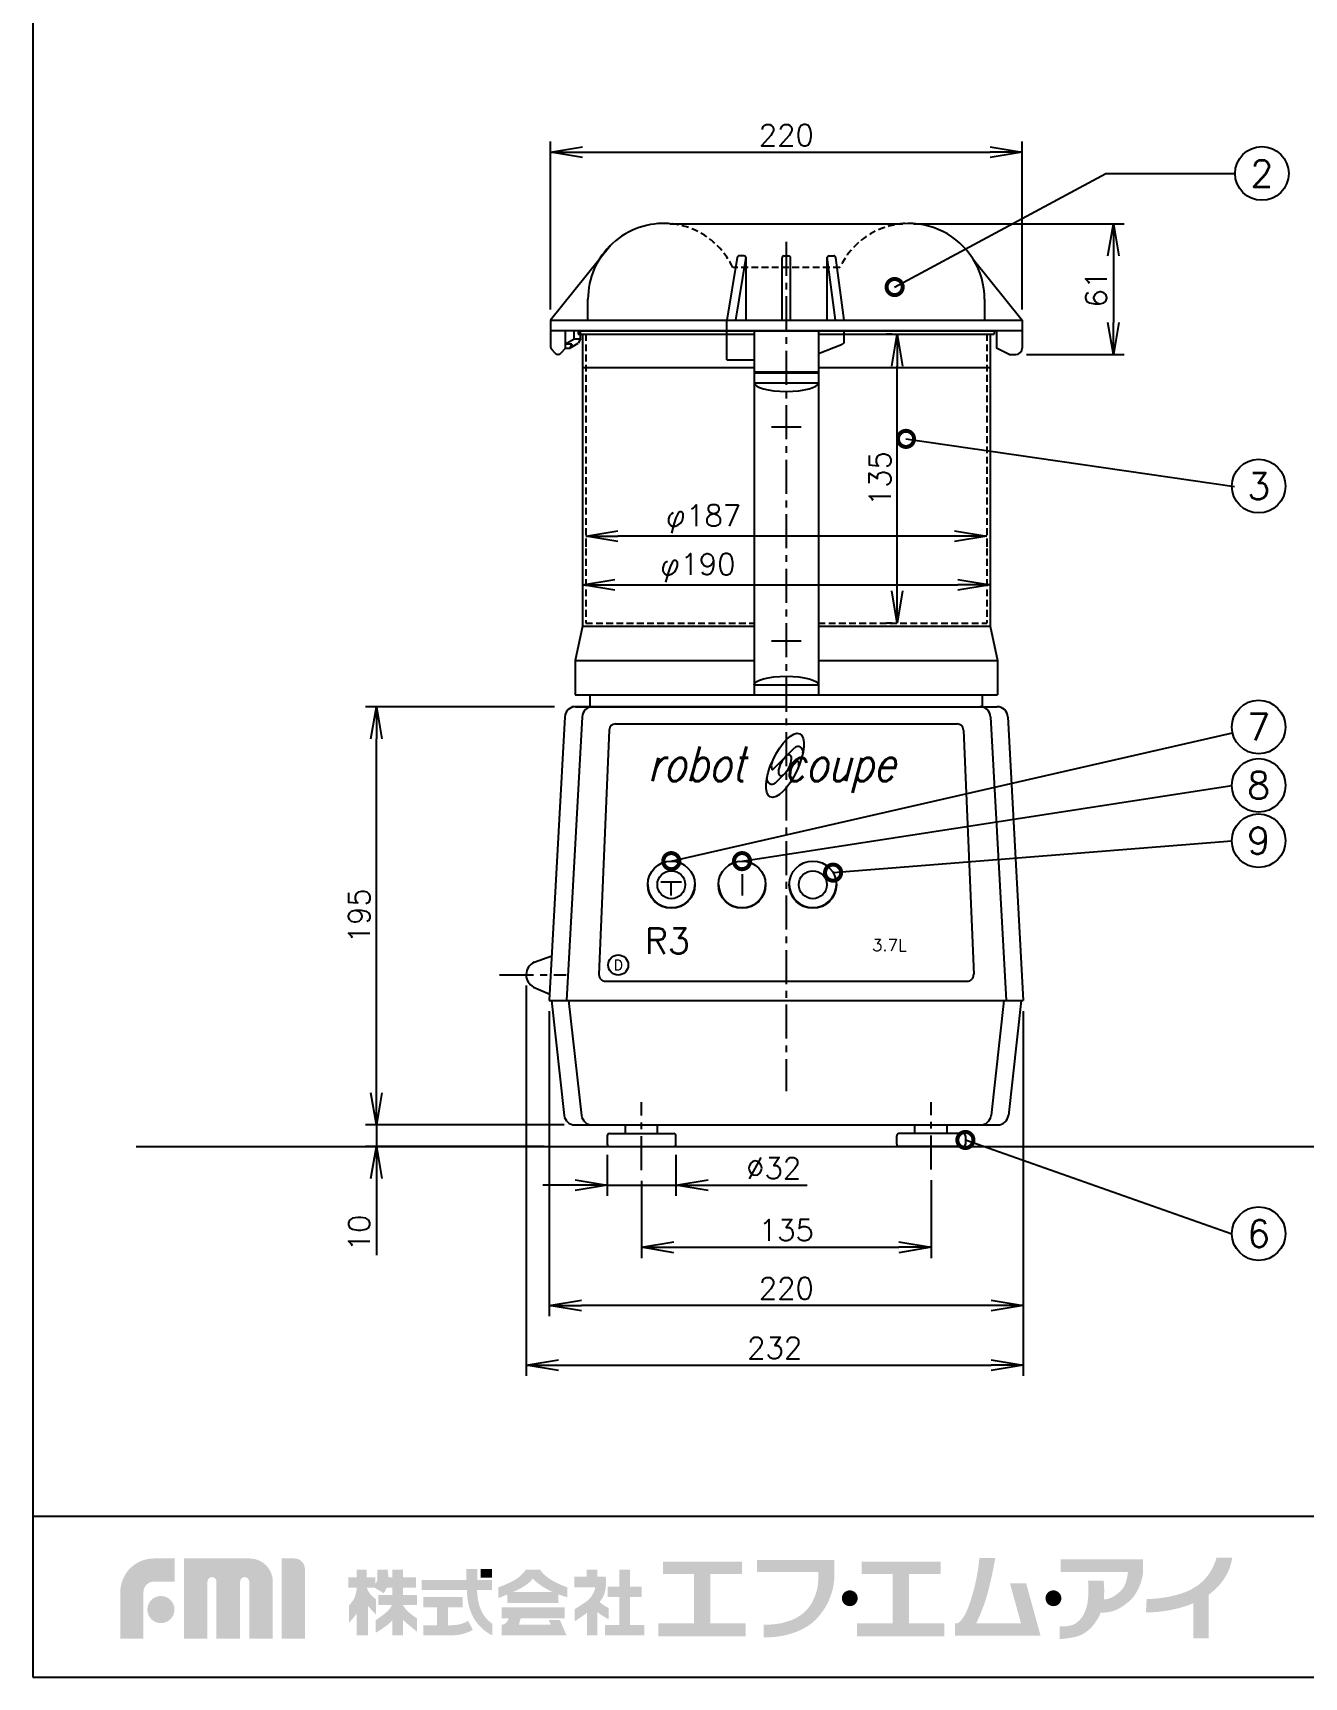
# Model space of a CAD drawing. Extents: x 115 to 2025, y 0 to 1377.
# Drawn here: x 115 to 708, y 0 to 767 of the extents above; entities that cross this region are included whole.
import ezdxf
from ezdxf.enums import TextEntityAlignment as Align

# ---------------------------------------------------------------- set-up
doc = ezdxf.new("R2010")
doc.units = 0
doc.header["$LTSCALE"] = 0.5
doc.header["$PDMODE"] = 3
doc.linetypes.add('CENTER', pattern=[50.8, 31.75, -6.35, 6.35, -6.35])
doc.linetypes.add('HIDDEN', pattern=[9.525, 6.35, -3.175])
doc.layers.get('0').update_dxf_attribs({"linetype": 'CONTINUOUS'})
doc.layers.get('DEFPOINTS').update_dxf_attribs({"linetype": 'CONTINUOUS'})
for name, color, linetype in [('DANMEN', 7, 'CONTINUOUS'), ('SUNPOU', 7, 'CONTINUOUS'), ('WAKU', 7, 'CONTINUOUS')]:
    doc.layers.add(name, color=color, linetype=linetype)
doc.styles.get("Standard").update_dxf_attribs({"font": 'ROMANS', "bigfont": 'EXTFONT.shx'})
doc.dimstyles.get("Standard").update_dxf_attribs({"dimscale": 5, "dimtxt": 2, "dimasz": 3, "dimexe": 1, "dimexo": 1, "dimgap": 0.6, "dimtad": 3, "dimdec": 0, "dimzin": 0, "dimdsep": 46, "dimtxsty": 'STANDARD', "dimblk1": 'OPEN', "dimblk2": 'OPEN', "dimsah": 1, "dimcen": 1.5, "dimclrd": 7, "dimclre": 7, "dimclrt": 7, "dimadec": 0, "dimazin": 0, "dimtfac": 1, "dimtdec": 0, "dimtmove": 0, "dimatfit": 0, "dimldrblk": 'DOTSMALL', "dimfxl": 1, "dimtvp": 1, "dimtolj": 1, "dimtzin": 0, "dimarcsym": 0})

# ---------------------------------------------------------------- blocks, each defined once
blk = doc.blocks.new('_OPEN')
at = {"color": 0, "linetype": 'ByBlock'}
for p, q in [((-1, 0.167), (0, 0)), ((0, 0), (-1, -0.167)), ((0, 0), (-1, 0))]:
    blk.add_line(p, q, dxfattribs=at)
blk = doc.blocks.new('*D2')
at = {"layer": 'DEFPOINTS', "color": 0}
for p in [(398.84, 236.41), (533.84, 236.66), (533.84, 200.4)]:
    blk.add_point(p, dxfattribs=at)
at = {"layer": 'SUNPOU', "color": 7, "lineweight": -2}
for p, q in [((398.84, 231.41), (398.84, 195.4)), ((533.84, 231.66), (533.84, 195.4)), ((413.84, 200.4), (518.84, 200.4))]:
    blk.add_line(p, q, dxfattribs=at)
at = {"layer": 'SUNPOU', "color": 7, "lineweight": -2, "xscale": 15, "yscale": 15, "zscale": 15, "rotation": 180}
blk.add_blockref('_OPEN', (398.84, 200.4), dxfattribs=at)
at = {"layer": 'SUNPOU', "color": 7, "lineweight": -2, "xscale": 15, "yscale": 15, "zscale": 15}
blk.add_blockref('_OPEN', (533.84, 200.4), dxfattribs=at)
at = {"layer": 'SUNPOU', "color": 7, "insert": (466.34, 208.4), "char_height": 10, "attachment_point": 5}
blk.add_mtext('\\A1;135', dxfattribs=at)
blk = doc.blocks.new('_DotSmall')
at = {"color": 0, "linetype": 'ByBlock', "const_width": 0.5}
blk.add_lwpolyline([(-0.0625, 0, 1), (0.0625, 0, 1)], format="xyb", close=True, dxfattribs=at)
blk = doc.blocks.new('*D3')
at = {"layer": 'DEFPOINTS', "color": 0}
for p in [(382.84, 248.44), (414.84, 248.44), (414.84, 229.32)]:
    blk.add_point(p, dxfattribs=at)
at = {"layer": 'SUNPOU', "color": 7, "lineweight": -2}
for p, q in [((382.84, 243.44), (382.84, 224.32)), ((414.84, 243.44), (414.84, 224.32)), ((367.84, 229.32), (352.84, 229.32)), ((382.84, 229.32), (414.84, 229.32)), ((429.84, 229.32), (476.07, 229.32))]:
    blk.add_line(p, q, dxfattribs=at)
at = {"layer": 'SUNPOU', "color": 7, "lineweight": -2, "xscale": 15, "yscale": 15, "zscale": 15}
blk.add_blockref('_OPEN', (382.84, 229.32), dxfattribs=at)
at = {"layer": 'SUNPOU', "color": 7, "lineweight": -2, "xscale": 15, "yscale": 15, "zscale": 15, "rotation": 180}
blk.add_blockref('_OPEN', (414.84, 229.32), dxfattribs=at)
at = {"layer": 'SUNPOU', "color": 7, "insert": (460.46, 237.32), "char_height": 10, "attachment_point": 5}
blk.add_mtext('\\A1;%%C32', dxfattribs=at)
blk = doc.blocks.new('*D4')
at = {"layer": 'DEFPOINTS', "color": 0}
for p in [(367.76, 257.44), (275.17, 247.44), (358.42, 247.44)]:
    blk.add_point(p, dxfattribs=at)
at = {"layer": 'SUNPOU', "color": 7, "lineweight": -2}
for p, q in [((275.17, 272.44), (275.17, 287.44)), ((362.76, 257.44), (270.17, 257.44)), ((275.17, 257.44), (275.17, 247.44)), ((353.42, 247.44), (270.17, 247.44)), ((275.17, 232.44), (275.17, 196.68))]:
    blk.add_line(p, q, dxfattribs=at)
at = {"layer": 'SUNPOU', "color": 7, "lineweight": -2, "xscale": 15, "yscale": 15, "zscale": 15}
for p, rotation in [((275.17, 257.44), 270), ((275.17, 247.44), 90)]:
    blk.add_blockref('_OPEN', p, dxfattribs=dict(at, rotation=rotation))
at = {"layer": 'SUNPOU', "color": 7, "insert": (267.17, 207.06), "char_height": 10, "attachment_point": 5, "rotation": 90}
blk.add_mtext('\\A1;10', dxfattribs=at)
blk = doc.blocks.new('*D5')
at = {"layer": 'DEFPOINTS', "color": 0}
for p in [(275.17, 452.44), (363.32, 452.44), (367.76, 257.44)]:
    blk.add_point(p, dxfattribs=at)
at = {"layer": 'SUNPOU', "color": 7, "lineweight": -2}
for p, q in [((358.32, 452.44), (270.17, 452.44)), ((275.17, 272.44), (275.17, 437.44)), ((362.76, 257.44), (270.17, 257.44))]:
    blk.add_line(p, q, dxfattribs=at)
at = {"layer": 'SUNPOU', "color": 7, "lineweight": -2, "xscale": 15, "yscale": 15, "zscale": 15}
for p, rotation in [((275.17, 452.44), 90), ((275.17, 257.44), 270)]:
    blk.add_blockref('_OPEN', p, dxfattribs=dict(at, rotation=rotation))
at = {"layer": 'SUNPOU', "color": 7, "insert": (267.17, 354.94), "char_height": 10, "attachment_point": 5, "rotation": 90}
blk.add_mtext('\\A1;195', dxfattribs=at)
blk = doc.blocks.new('*D6')
at = {"layer": 'DEFPOINTS', "color": 0}
for p in [(355.82, 315.44), (576.85, 315.44), (355.82, 173.27)]:
    blk.add_point(p, dxfattribs=at)
at = {"layer": 'SUNPOU', "color": 7, "lineweight": -2}
for p, q in [((355.82, 310.44), (355.82, 168.27)), ((576.85, 310.44), (576.85, 168.27)), ((561.85, 173.27), (370.82, 173.27))]:
    blk.add_line(p, q, dxfattribs=at)
at = {"layer": 'SUNPOU', "color": 7, "lineweight": -2, "xscale": 15, "yscale": 15, "zscale": 15, "rotation": 180}
blk.add_blockref('_OPEN', (355.82, 173.27), dxfattribs=at)
at = {"layer": 'SUNPOU', "color": 7, "lineweight": -2, "xscale": 15, "yscale": 15, "zscale": 15}
blk.add_blockref('_OPEN', (576.85, 173.27), dxfattribs=at)
at = {"layer": 'SUNPOU', "color": 7, "insert": (466.34, 181.27), "char_height": 10, "attachment_point": 5}
blk.add_mtext('\\A1;220', dxfattribs=at)
blk = doc.blocks.new('*D13')
at = {"color": 7, "lineweight": -2}
for p, q in [((525.61, 677.65), (623.85, 677.65)), ((618.85, 662.65), (618.85, 631.65)), ((578.34, 616.65), (623.85, 616.65))]:
    blk.add_line(p, q, dxfattribs=at)
at = {"layer": 'DEFPOINTS', "color": 0}
for p in [(520.61, 677.65), (573.34, 616.65), (618.85, 616.65)]:
    blk.add_point(p, dxfattribs=at)
at = {"color": 7, "lineweight": -2, "xscale": 15, "yscale": 15, "zscale": 15}
for p, rotation in [((618.85, 677.65), 90), ((618.85, 616.65), 270)]:
    blk.add_blockref('_OPEN', p, dxfattribs=dict(at, rotation=rotation))
at = {"color": 7, "insert": (610.85, 647.15), "char_height": 10, "attachment_point": 5, "rotation": 90}
blk.add_mtext('\\A1;61', dxfattribs=at)
blk = doc.blocks.new('*D14')
at = {"color": 7, "lineweight": -2}
for p, q in [((561.34, 567.83), (561.34, 504.25)), ((371.34, 529.82), (371.34, 504.25)), ((386.34, 509.25), (546.34, 509.25))]:
    blk.add_line(p, q, dxfattribs=at)
at = {"layer": 'DEFPOINTS', "color": 0}
for p in [(561.34, 572.83), (371.34, 534.82), (561.34, 509.25)]:
    blk.add_point(p, dxfattribs=at)
at = {"color": 7, "lineweight": -2, "xscale": 15, "yscale": 15, "zscale": 15, "rotation": 180}
blk.add_blockref('_OPEN', (371.34, 509.25), dxfattribs=at)
at = {"color": 7, "lineweight": -2, "xscale": 15, "yscale": 15, "zscale": 15}
blk.add_blockref('_OPEN', (561.34, 509.25), dxfattribs=at)
at = {"color": 7, "insert": (425.06, 517.25), "char_height": 10, "attachment_point": 5}
blk.add_mtext('\\A1;φ190', dxfattribs=at)
blk = doc.blocks.new('*D15')
at = {"color": 7, "lineweight": -2}
for p, q in [((372.84, 529.31), (372.84, 526.97)), ((544.84, 531.97), (387.84, 531.97)), ((559.84, 529.31), (559.84, 526.97))]:
    blk.add_line(p, q, dxfattribs=at)
at = {"layer": 'DEFPOINTS', "color": 0}
for p in [(372.84, 534.31), (372.84, 531.97), (559.84, 534.31)]:
    blk.add_point(p, dxfattribs=at)
at = {"color": 7, "lineweight": -2, "xscale": 15, "yscale": 15, "zscale": 15, "rotation": 180}
blk.add_blockref('_OPEN', (372.84, 531.97), dxfattribs=at)
at = {"color": 7, "lineweight": -2, "xscale": 15, "yscale": 15, "zscale": 15}
blk.add_blockref('_OPEN', (559.84, 531.97), dxfattribs=at)
at = {"color": 7, "insert": (427.74, 539.97), "char_height": 10, "attachment_point": 5}
blk.add_mtext('\\A1;φ187', dxfattribs=at)
blk = doc.blocks.new('*D19')
at = {"color": 7, "lineweight": -2}
for p, q in [((356.34, 637.65), (356.34, 715.96)), ((576.34, 637.65), (576.34, 715.96)), ((371.34, 710.96), (561.34, 710.96))]:
    blk.add_line(p, q, dxfattribs=at)
at = {"layer": 'DEFPOINTS', "color": 0}
for p in [(576.34, 710.96), (356.34, 632.65), (576.34, 632.65)]:
    blk.add_point(p, dxfattribs=at)
at = {"color": 7, "lineweight": -2, "xscale": 15, "yscale": 15, "zscale": 15, "rotation": 180}
blk.add_blockref('_OPEN', (356.34, 710.96), dxfattribs=at)
at = {"color": 7, "lineweight": -2, "xscale": 15, "yscale": 15, "zscale": 15}
blk.add_blockref('_OPEN', (576.34, 710.96), dxfattribs=at)
at = {"color": 7, "insert": (466.34, 718.96), "char_height": 10, "attachment_point": 5}
blk.add_mtext('\\A1;220', dxfattribs=at)
blk = doc.blocks.new('*D20')
at = {"color": 7, "lineweight": -2}
for p, q in [((515.59, 626.15), (513.01, 626.15)), ((518.01, 506.44), (518.01, 611.15)), ((515.59, 491.44), (513.01, 491.44))]:
    blk.add_line(p, q, dxfattribs=at)
at = {"layer": 'DEFPOINTS', "color": 0}
for p in [(518.01, 626.15), (520.59, 626.15), (520.59, 491.44)]:
    blk.add_point(p, dxfattribs=at)
at = {"color": 7, "lineweight": -2, "xscale": 15, "yscale": 15, "zscale": 15}
for p, rotation in [((518.01, 626.15), 90), ((518.01, 491.44), 270)]:
    blk.add_blockref('_OPEN', p, dxfattribs=dict(at, rotation=rotation))
at = {"color": 7, "insert": (510.01, 558.8), "char_height": 10, "attachment_point": 5, "rotation": 90}
blk.add_mtext('\\A1;135', dxfattribs=at)
blk = doc.blocks.new('*D21')
at = {"color": 7, "lineweight": -2}
for p, q in [((345.04, 322.44), (345.04, 140.46)), ((576.85, 310.44), (576.85, 140.46)), ((360.04, 145.46), (561.85, 145.46))]:
    blk.add_line(p, q, dxfattribs=at)
at = {"layer": 'DEFPOINTS', "color": 0}
for p in [(345.04, 327.44), (576.85, 315.44), (576.85, 145.46)]:
    blk.add_point(p, dxfattribs=at)
at = {"color": 7, "lineweight": -2, "xscale": 15, "yscale": 15, "zscale": 15, "rotation": 180}
blk.add_blockref('_OPEN', (345.04, 145.46), dxfattribs=at)
at = {"color": 7, "lineweight": -2, "xscale": 15, "yscale": 15, "zscale": 15}
blk.add_blockref('_OPEN', (576.85, 145.46), dxfattribs=at)
at = {"color": 7, "insert": (460.94, 153.46), "char_height": 10, "attachment_point": 5}
blk.add_mtext('\\A1;232', dxfattribs=at)

msp = doc.modelspace()

# ---------------------------------------------------------------- hatches: boundary and pattern name
at = {"layer": 'WAKU'}
h = msp.add_hatch(color=1, dxfattribs=at)
edge = h.paths.add_edge_path()
edge.add_spline(control_points=[(155.78, 17.85), (155.78, 17.85), (155.78, 39.66), (155.78, 39.66), (155.78, 48.29), (162.8, 55.31), (171.43, 55.31), (171.43, 55.31), (181.16, 55.31), (181.16, 55.31), (181.16, 55.31), (181.16, 44.53), (181.16, 44.53), (181.16, 44.53), (171.43, 44.53), (171.43, 44.53), (168.75, 44.53), (166.56, 42.34), (166.56, 39.66), (166.56, 39.66), (166.56, 17.85), (166.56, 17.85), (166.56, 17.85), (155.78, 17.85), (155.78, 17.85)], knot_values=[0, 0, 0, 0, 1, 1, 1, 2, 2, 2, 3, 3, 3, 4, 4, 4, 5, 5, 5, 6, 6, 6, 7, 7, 7, 8, 8, 8, 8], degree=3, periodic=0)
h = msp.add_hatch(color=1, dxfattribs=at)
edge = h.paths.add_edge_path()
edge.add_spline(control_points=[(226.74, 17.85), (226.74, 17.85), (215.86, 17.85), (215.86, 17.85), (215.86, 17.85), (215.86, 44.54), (215.86, 44.54), (215.86, 45.7), (214.92, 46.64), (213.76, 46.64), (212.6, 46.64), (211.66, 45.7), (211.66, 44.54), (211.66, 44.54), (211.66, 17.85), (211.66, 17.85), (211.66, 17.85), (200.62, 17.85), (200.62, 17.85), (200.62, 17.85), (200.62, 44.54), (200.62, 44.54), (200.62, 45.7), (199.69, 46.64), (198.53, 46.64), (197.36, 46.64), (196.42, 45.7), (196.42, 44.54), (196.42, 44.54), (196.42, 17.85), (196.42, 17.85), (196.42, 17.85), (185.4, 17.85), (185.4, 17.85), (185.4, 17.85), (185.4, 55.31), (185.4, 55.31), (185.4, 55.31), (201.24, 55.31), (201.24, 55.31), (201.24, 55.31), (216.11, 55.31), (216.11, 55.31), (222.05, 55.31), (226.89, 50.48), (226.89, 44.54), (226.89, 44.54), (226.89, 43.54), (226.89, 43.54), (226.89, 41.88), (226.89, 17.85), (226.89, 17.85), (226.89, 17.85), (226.74, 17.85), (226.74, 17.85)], knot_values=[0, 0, 0, 0, 1, 1, 1, 2, 2, 2, 3, 3, 3, 4, 4, 4, 5, 5, 5, 6, 6, 6, 7, 7, 7, 8, 8, 8, 9, 9, 9, 10, 10, 10, 11, 11, 11, 12, 12, 12, 13, 13, 13, 14, 14, 14, 15, 15, 15, 16, 16, 16, 17, 17, 17, 18, 18, 18, 18], degree=3, periodic=0)
h = msp.add_hatch(color=1, dxfattribs=at)
edge = h.paths.add_edge_path()
edge.add_spline(control_points=[(231.05, 17.85), (231.05, 17.85), (231.05, 55.33), (231.05, 55.33), (231.05, 55.33), (236.97, 55.33), (236.97, 55.33), (239.66, 55.33), (241.84, 53.15), (241.84, 50.46), (241.84, 50.46), (241.84, 17.85), (241.84, 17.85), (241.84, 17.85), (231.05, 17.85), (231.05, 17.85)], knot_values=[0, 0, 0, 0, 1, 1, 1, 2, 2, 2, 3, 3, 3, 4, 4, 4, 5, 5, 5, 5], degree=3, periodic=0)
for points in [[(430.86, 25), (430.86, 48.15), (445.65, 48.15), (445.65, 53.89), (408.87, 53.89), (408.87, 48.15), (423.27, 48.15), (423.27, 25), (406.73, 25), (406.73, 19.06), (447.4, 19.06), (447.4, 25)], [(523.48, 25), (523.48, 48.15), (538.26, 48.15), (538.26, 53.89), (501.49, 53.89), (501.49, 48.15), (515.89, 48.15), (515.89, 25), (499.35, 25), (499.35, 19.06), (540.02, 19.06), (540.02, 25)], [(329.04, 46.37), (323.83, 46.37), (323.83, 50.44), (329.04, 50.44)], [(393.46, 24.35), (393.46, 37.32), (398.91, 37.32), (398.91, 42.19), (393.46, 42.19), (393.46, 50.16), (388.54, 50.16), (388.54, 42.19), (383.02, 42.19), (383.02, 37.32), (388.54, 37.32), (388.54, 24.35), (381.85, 24.35), (381.85, 19.42), (400.08, 19.42), (400.08, 24.35)]]:
    msp.add_hatch(color=1, dxfattribs=at).paths.add_polyline_path(points)
h = msp.add_hatch(color=1, dxfattribs=at)
edge = h.paths.add_edge_path()
edge.add_spline(control_points=[(488.75, 49.02), (488.75, 49.02), (488.75, 50.06), (488.75, 50.06), (488.76, 50.73), (488.77, 51.12), (488.75, 51.17), (488.75, 51.17), (488.75, 54.67), (488.75, 54.67), (488.75, 54.67), (452.69, 54.67), (452.69, 54.67), (452.69, 54.67), (452.69, 49.02), (452.69, 49.02), (452.69, 49.02), (481.18, 49.02), (481.18, 49.02), (481.32, 47.05), (481.43, 42.9), (480.27, 39.37), (479.06, 35.68), (477.51, 33.01), (475.36, 30.8), (471.02, 26.3), (462.93, 24.17), (455.8, 24.48), (455.8, 24.48), (455.8, 24.47), (455.8, 24.47), (455.8, 24.47), (455.8, 18.59), (455.8, 18.59), (455.8, 18.59), (455.8, 18.58), (455.8, 18.58), (464.54, 18.2), (474.66, 21.22), (480.13, 26.87), (482.74, 29.58), (485.09, 32.85), (486.75, 37.09), (488.34, 41.12), (488.74, 44.79), (488.74, 47.37), (488.73, 47.99), (488.73, 48.54), (488.74, 49.02), (488.74, 49.02), (488.75, 49.02), (488.75, 49.02)], knot_values=[0, 0, 0, 0, 1, 1, 1, 2, 2, 2, 3, 3, 3, 4, 4, 4, 5, 5, 5, 6, 6, 6, 7, 7, 7, 8, 8, 8, 9, 9, 9, 10, 10, 10, 11, 11, 11, 12, 12, 12, 13, 13, 13, 14, 14, 14, 15, 15, 15, 16, 16, 16, 17, 17, 17, 17], degree=3, periodic=0)
h = msp.add_hatch(color=1, dxfattribs=at)
edge = h.paths.add_edge_path()
edge.add_spline(control_points=[(578.2, 43.65), (578.2, 43.65), (570.65, 43.65), (570.65, 43.65), (570.65, 43.65), (575.77, 25.11), (575.77, 25.11), (575.77, 25.11), (554.88, 25.11), (554.88, 25.11), (555.48, 26.27), (556.81, 29.05), (558.58, 33.87), (561.44, 41.68), (563.8, 55.58), (563.8, 55.58), (563.8, 55.58), (556.35, 55.58), (556.35, 55.58), (556.35, 55.58), (555.84, 46.26), (552.11, 35.08), (549.57, 27.44), (547.28, 25.54), (546.09, 25.11), (546.09, 25.11), (544.97, 25.11), (544.97, 25.11), (544.97, 25.11), (544.97, 19.33), (544.97, 19.33), (544.97, 19.33), (577.36, 19.33), (577.36, 19.33), (577.36, 19.33), (582.3, 19.33), (582.3, 19.33), (582.3, 19.33), (584.91, 19.33), (584.91, 19.33), (584.91, 19.33), (578.2, 43.65), (578.2, 43.65)], knot_values=[0, 0, 0, 0, 1, 1, 1, 2, 2, 2, 3, 3, 3, 4, 4, 4, 5, 5, 5, 6, 6, 6, 7, 7, 7, 8, 8, 8, 9, 9, 9, 10, 10, 10, 11, 11, 11, 12, 12, 12, 13, 13, 13, 14, 14, 14, 14], degree=3, periodic=0)
h = msp.add_hatch(color=1, dxfattribs=at)
edge = h.paths.add_edge_path()
edge.add_spline(control_points=[(632.75, 50.8), (632.75, 50.8), (632.75, 54.88), (632.75, 54.88), (632.75, 54.88), (594.26, 54.88), (594.26, 54.88), (594.26, 54.88), (594.26, 49.08), (594.26, 49.08), (594.26, 49.08), (625.63, 49.08), (625.63, 49.08), (625.52, 47.53), (624.97, 42.7), (622.25, 40.16), (618.98, 37.12), (616.6, 36.25), (614.42, 36.25), (614.41, 36.25), (614.4, 36.25), (614.38, 36.25), (614.84, 40.73), (614.34, 44.95), (614.34, 44.95), (614.34, 44.95), (606.95, 44.95), (606.95, 44.95), (606.95, 44.95), (607.43, 43.71), (607.1, 37.26), (606.73, 30.3), (603.69, 26.46), (601.01, 24.87), (598.32, 23.27), (593.82, 23.7), (593.82, 23.7), (593.82, 23.7), (593.82, 17.83), (593.82, 17.83), (593.82, 17.83), (596.14, 17.62), (601.22, 18.78), (605.72, 19.79), (609.6, 23.21), (612.46, 28.85), (612.53, 28.99), (612.81, 29.87), (612.87, 30.02), (616.36, 30.06), (620.34, 30.32), (626.02, 35.16), (630.44, 38.93), (632.17, 44.84), (632.62, 48.07), (632.62, 48.07), (632.75, 50.8), (632.75, 50.8)], knot_values=[0, 0, 0, 0, 1, 1, 1, 2, 2, 2, 3, 3, 3, 4, 4, 4, 5, 5, 5, 6, 6, 6, 7, 7, 7, 8, 8, 8, 9, 9, 9, 10, 10, 10, 11, 11, 11, 12, 12, 12, 13, 13, 13, 14, 14, 14, 15, 15, 15, 16, 16, 16, 17, 17, 17, 18, 18, 18, 19, 19, 19, 19], degree=3, periodic=0)
h = msp.add_hatch(color=1, dxfattribs=at)
edge = h.paths.add_edge_path()
edge.add_spline(control_points=[(674.23, 55.69), (674.23, 55.69), (666.91, 55.69), (666.91, 55.69), (666.89, 55.57), (664.79, 45.48), (654.9, 40.72), (651.18, 38.93), (647.89, 38.14), (645.1, 37.55), (638.95, 36.25), (634.42, 36.46), (634.37, 36.46), (634.37, 36.46), (634.05, 30.24), (634.05, 30.24), (634.26, 30.23), (639.39, 29.98), (646.39, 31.46), (649.17, 32.05), (652.38, 32.86), (656.11, 34.45), (656.11, 34.45), (656.11, 18.05), (656.11, 18.05), (656.11, 18.05), (663.36, 18.05), (663.36, 18.05), (663.36, 18.05), (663.36, 38.48), (663.36, 38.48), (673.54, 45.8), (674.12, 55.2), (674.23, 55.69)], knot_values=[0, 0, 0, 0, 1, 1, 1, 2, 2, 2, 3, 3, 3, 4, 4, 4, 5, 5, 5, 6, 6, 6, 7, 7, 7, 8, 8, 8, 9, 9, 9, 10, 10, 10, 11, 11, 11, 11], degree=3, periodic=0)
h = msp.add_hatch(color=1, dxfattribs=at)
edge = h.paths.add_edge_path(flags=16)
edge.add_spline(control_points=[(294.19, 27.33), (294.19, 27.33), (292.22, 28.6), (290.19, 30.35), (288.97, 31.4), (288.13, 32.65), (287.66, 33.48), (287.66, 33.48), (287.66, 33.58), (287.66, 33.58), (287.66, 33.58), (294.1, 33.58), (294.1, 33.58), (294.1, 33.58), (294.1, 38.36), (294.1, 38.36), (294.1, 38.36), (287.66, 38.36), (287.66, 38.36), (287.66, 38.36), (287.66, 41.73), (287.66, 41.73), (287.66, 41.73), (293.7, 41.73), (293.7, 41.73), (293.7, 41.73), (293.7, 46.51), (293.7, 46.51), (293.7, 46.51), (287.66, 46.51), (287.66, 46.51), (287.66, 46.51), (287.66, 50.09), (287.66, 50.09), (287.66, 50.09), (282.6, 50.09), (282.6, 50.09), (282.6, 50.09), (282.6, 46.51), (282.6, 46.51), (282.6, 46.51), (280.76, 46.51), (280.76, 46.51), (280.68, 48.6), (280.35, 50.17), (280.35, 50.17), (280.35, 50.17), (275.64, 50.17), (275.64, 50.17), (275.64, 50.17), (275.71, 46.23), (275.64, 45.38), (275.6, 44.9), (275.13, 44.13), (274.73, 43.56), (274.73, 43.56), (274.73, 46.51), (274.73, 46.51), (274.73, 46.51), (270.6, 46.51), (270.6, 46.51), (270.6, 46.51), (270.6, 50.17), (270.6, 50.17), (270.6, 50.17), (266.06, 50.17), (266.06, 50.17), (266.06, 50.17), (266.06, 46.51), (266.06, 46.51), (266.06, 46.51), (262.08, 46.51), (262.08, 46.51), (262.08, 46.51), (262.08, 41.66), (262.08, 41.66), (262.08, 41.66), (266.06, 41.66), (266.06, 41.66), (266.06, 41.66), (266.06, 41.59), (266.06, 41.59), (265.95, 40.74), (265.46, 37.51), (264.55, 36.11), (263.49, 34.5), (262.44, 33.65), (262.44, 33.65), (262.44, 33.65), (262.44, 25.37), (262.44, 25.37), (262.44, 25.37), (264.98, 28), (266.06, 29.81), (266.06, 29.81), (266.06, 19.43), (266.06, 19.43), (266.06, 19.43), (270.6, 19.43), (270.6, 19.43), (270.6, 19.43), (270.6, 19.46), (270.6, 19.46), (270.6, 19.46), (271.22, 19.46), (271.22, 19.46), (271.22, 19.46), (271.22, 33.35), (271.22, 33.35), (272.38, 31.65), (275.01, 29.23), (275.01, 29.23), (275.01, 29.23), (275.01, 36.25), (275.01, 36.25), (275.01, 36.25), (273.05, 37.8), (272.13, 38.93), (271.4, 39.83), (270.9, 41.16), (270.73, 41.66), (270.73, 41.66), (274.38, 41.66), (274.38, 41.66), (274.38, 41.66), (278.59, 39.14), (278.59, 39.14), (278.59, 39.14), (279.46, 40.25), (280.09, 41.73), (280.09, 41.73), (282.6, 41.73), (282.6, 41.73), (282.6, 41.73), (282.6, 38.36), (282.6, 38.36), (282.6, 38.36), (276.04, 38.36), (276.04, 38.36), (276.04, 38.36), (276.04, 33.58), (276.04, 33.58), (276.04, 33.58), (282.44, 33.58), (282.44, 33.58), (282.03, 32.71), (281.09, 31.16), (279.15, 29.65), (276.28, 27.4), (274.87, 26.63), (274.87, 26.63), (274.87, 26.63), (274.87, 20.66), (274.87, 20.66), (274.87, 20.66), (280.7, 24.03), (282.6, 26.49), (282.6, 26.49), (282.6, 19.46), (282.6, 19.46), (282.6, 19.46), (287.66, 19.46), (287.66, 19.46), (287.66, 19.46), (287.66, 26.67), (287.66, 26.67), (290.01, 24.4), (294.19, 21.15), (294.19, 21.15), (294.19, 21.15), (294.19, 27.33), (294.19, 27.33)], knot_values=[0, 0, 0, 0, 1, 1, 1, 2, 2, 2, 3, 3, 3, 4, 4, 4, 5, 5, 5, 6, 6, 6, 7, 7, 7, 8, 8, 8, 9, 9, 9, 10, 10, 10, 11, 11, 11, 12, 12, 12, 13, 13, 13, 14, 14, 14, 15, 15, 15, 16, 16, 16, 17, 17, 17, 18, 18, 18, 19, 19, 19, 20, 20, 20, 21, 21, 21, 22, 22, 22, 23, 23, 23, 24, 24, 24, 25, 25, 25, 26, 26, 26, 27, 27, 27, 28, 28, 28, 29, 29, 29, 30, 30, 30, 31, 31, 31, 32, 32, 32, 33, 33, 33, 34, 34, 34, 35, 35, 35, 36, 36, 36, 37, 37, 37, 38, 38, 38, 39, 39, 39, 40, 40, 40, 41, 41, 41, 42, 42, 42, 43, 43, 43, 44, 44, 44, 45, 45, 45, 46, 46, 46, 47, 47, 47, 48, 48, 48, 49, 49, 49, 50, 50, 50, 51, 51, 51, 52, 52, 52, 53, 53, 53, 54, 54, 54, 55, 55, 55, 56, 56, 56, 57, 57, 57, 57], degree=3, periodic=0)
h = msp.add_hatch(color=1, dxfattribs=at)
edge = h.paths.add_edge_path()
edge.add_spline(control_points=[(324.59, 30), (323.65, 31.73), (322.93, 33.91), (322.57, 36.02), (322.28, 37.71), (322.18, 39.45), (322.14, 40.54), (322.14, 40.54), (329.04, 40.54), (329.04, 40.54), (329.04, 40.54), (329.04, 45.32), (329.04, 45.32), (329.04, 45.32), (322.22, 45.32), (322.22, 45.32), (322.22, 45.32), (322.22, 50.44), (322.22, 50.44), (322.22, 50.44), (317.16, 50.44), (317.16, 50.44), (317.16, 50.44), (317.16, 45.32), (317.16, 45.32), (317.16, 45.32), (296.37, 45.32), (296.37, 45.32), (296.37, 45.32), (296.37, 40.54), (296.37, 40.54), (296.37, 40.54), (317.37, 40.54), (317.37, 40.54), (317.41, 39.31), (317.53, 37.27), (317.88, 35.22), (318.33, 32.63), (319.27, 29.91), (320.45, 27.75), (323.06, 23.02), (327.45, 20.44), (327.86, 20.19), (328.26, 19.94), (329.28, 19.53), (329.28, 19.53), (329.28, 19.53), (329.28, 24.83), (329.28, 24.83), (328.06, 25.71), (325.95, 27.53), (324.59, 30)], knot_values=[0, 0, 0, 0, 1, 1, 1, 2, 2, 2, 3, 3, 3, 4, 4, 4, 5, 5, 5, 6, 6, 6, 7, 7, 7, 8, 8, 8, 9, 9, 9, 10, 10, 10, 11, 11, 11, 12, 12, 12, 13, 13, 13, 14, 14, 14, 15, 15, 15, 16, 16, 16, 17, 17, 17, 17], degree=3, periodic=0)
h = msp.add_hatch(color=1, dxfattribs=at)
edge = h.paths.add_edge_path()
edge.add_spline(control_points=[(338.77, 39.64), (340.28, 40.3), (341.67, 40.94), (342.48, 41.4), (345.01, 42.84), (347.48, 44.65), (347.93, 45.88), (348.01, 45.89), (348.11, 45.94), (348.26, 45.86), (348.28, 45.55), (351.03, 43.25), (353.12, 41.92), (354.52, 41.04), (356.02, 40.28), (357.47, 39.64), (357.47, 39.64), (338.77, 39.64), (338.77, 39.64)], knot_values=[0, 0, 0, 0, 1, 1, 1, 2, 2, 2, 3, 3, 3, 4, 4, 4, 5, 5, 5, 6, 6, 6, 6], degree=3, periodic=0)
edge = h.paths.add_edge_path(flags=16)
edge.add_spline(control_points=[(364.28, 41.86), (364.28, 41.86), (361.16, 42.86), (357.85, 44.65), (353.19, 47.18), (351.5, 50.1), (351.5, 50.1), (351.5, 50.1), (344.82, 50.1), (344.82, 50.1), (344.82, 50.1), (343.07, 46.98), (338.92, 44.84), (334.77, 42.7), (331.98, 41.86), (331.98, 41.86), (331.98, 41.86), (331.98, 36.8), (331.98, 36.8), (331.98, 36.8), (334, 37.6), (336.32, 38.58), (336.32, 38.58), (336.32, 34.6), (336.32, 34.6), (336.32, 34.6), (360.08, 34.6), (360.08, 34.6), (360.08, 34.6), (360.08, 38.57), (360.08, 38.57), (362.49, 37.66), (364.28, 37.19), (364.28, 37.19), (364.28, 37.19), (364.28, 41.86), (364.28, 41.86)], knot_values=[0, 0, 0, 0, 1, 1, 1, 2, 2, 2, 3, 3, 3, 4, 4, 4, 5, 5, 5, 6, 6, 6, 7, 7, 7, 8, 8, 8, 9, 9, 9, 10, 10, 10, 11, 11, 11, 12, 12, 12, 12], degree=3, periodic=0)
h = msp.add_hatch(color=1, dxfattribs=at)
edge = h.paths.add_edge_path()
edge.add_spline(control_points=[(383.54, 32.13), (383.54, 32.13), (381.34, 33.36), (380.3, 34.14), (379.88, 34.45), (379.54, 34.82), (379.26, 35.14), (380.05, 36.02), (380.71, 36.93), (381.14, 37.84), (382.76, 41.28), (382.12, 46.86), (382.12, 46.86), (382.12, 46.86), (378.29, 46.86), (378.29, 46.86), (378.29, 46.86), (378.29, 50.16), (378.29, 50.16), (378.29, 50.16), (373.29, 50.16), (373.29, 50.16), (373.29, 50.16), (373.29, 46.86), (373.29, 46.86), (373.29, 46.86), (367.46, 46.86), (367.46, 46.86), (367.46, 46.86), (367.46, 41.92), (367.46, 41.92), (367.46, 41.92), (377.24, 41.92), (377.24, 41.92), (377.08, 39.73), (375.28, 36.99), (373.49, 35.57), (371.6, 34.08), (367.63, 31.68), (367.63, 31.68), (367.63, 31.68), (367.63, 26.1), (367.63, 26.1), (367.63, 26.1), (369.4, 27.01), (372.06, 29.02), (372.45, 29.32), (372.93, 29.67), (373.42, 30.04), (373.42, 30.04), (373.42, 19.42), (373.42, 19.42), (373.42, 19.42), (378.23, 19.42), (378.23, 19.42), (378.23, 19.42), (378.23, 30.27), (378.23, 30.27), (380.43, 28.62), (383.54, 26.88), (383.54, 26.88), (383.54, 26.88), (383.54, 32.13), (383.54, 32.13)], knot_values=[0, 0, 0, 0, 1, 1, 1, 2, 2, 2, 3, 3, 3, 4, 4, 4, 5, 5, 5, 6, 6, 6, 7, 7, 7, 8, 8, 8, 9, 9, 9, 10, 10, 10, 11, 11, 11, 12, 12, 12, 13, 13, 13, 14, 14, 14, 15, 15, 15, 16, 16, 16, 17, 17, 17, 18, 18, 18, 19, 19, 19, 20, 20, 20, 21, 21, 21, 21], degree=3, periodic=0)
h = msp.add_hatch(color=1, dxfattribs=at)
edge = h.paths.add_edge_path()
edge.add_spline(control_points=[(499.63, 36.76), (499.63, 34.72), (497.98, 33.07), (495.94, 33.07), (493.9, 33.07), (492.24, 34.72), (492.24, 36.76), (492.24, 38.8), (493.9, 40.45), (495.94, 40.45), (497.98, 40.45), (499.63, 38.8), (499.63, 36.76)], knot_values=[0, 0, 0, 0, 1, 1, 1, 2, 2, 2, 3, 3, 3, 4, 4, 4, 4], degree=3, periodic=0)
h = msp.add_hatch(color=1, dxfattribs=at)
edge = h.paths.add_edge_path()
edge.add_spline(control_points=[(594.59, 36.76), (594.59, 34.72), (592.93, 33.07), (590.89, 33.07), (588.85, 33.07), (587.2, 34.72), (587.2, 36.76), (587.2, 38.8), (588.85, 40.45), (590.89, 40.45), (592.93, 40.45), (594.59, 38.8), (594.59, 36.76)], knot_values=[0, 0, 0, 0, 1, 1, 1, 2, 2, 2, 3, 3, 3, 4, 4, 4, 4], degree=3, periodic=0)
h = msp.add_hatch(color=1, dxfattribs=at)
edge = h.paths.add_edge_path()
edge.add_spline(control_points=[(168.39, 31.49), (168.39, 34.98), (171.22, 37.81), (174.71, 37.81), (178.19, 37.81), (181.02, 34.98), (181.02, 31.49), (181.02, 28.01), (178.19, 25.18), (174.71, 25.18), (171.22, 25.18), (168.39, 28.01), (168.39, 31.49)], knot_values=[0, 0, 0, 0, 1, 1, 1, 2, 2, 2, 3, 3, 3, 4, 4, 4, 4], degree=3, periodic=0)
h = msp.add_hatch(color=1, dxfattribs=at)
edge = h.paths.add_edge_path()
edge.add_spline(control_points=[(317.97, 26.18), (317.32, 25.84), (315.34, 24.9), (313.94, 24.58), (313.2, 24.42), (311.69, 24.21), (310.44, 24.21), (310.44, 24.21), (310.19, 24.21), (310.19, 24.21), (310.19, 24.21), (310.19, 24.21), (310.19, 24.21), (310.19, 24.21), (308.63, 24.21), (308.63, 24.21), (308.63, 24.21), (308.63, 32.59), (308.63, 32.59), (308.63, 32.59), (315.37, 32.59), (315.37, 32.59), (315.37, 32.59), (315.37, 37.32), (315.37, 37.32), (315.37, 37.32), (297.02, 37.32), (297.02, 37.32), (297.02, 37.32), (297.02, 32.59), (297.02, 32.59), (297.02, 32.59), (303.44, 32.59), (303.44, 32.59), (303.44, 32.59), (303.44, 24.21), (303.44, 24.21), (303.44, 24.21), (297.02, 24.22), (297.02, 24.22), (297.02, 24.22), (297.02, 19.48), (297.02, 19.48), (297.02, 19.48), (310.19, 19.5), (310.19, 19.5), (310.19, 19.5), (310.44, 19.5), (310.44, 19.5), (311.93, 19.5), (313.79, 19.69), (314.99, 19.97), (317.24, 20.48), (319.88, 21.84), (320.17, 21.99), (320.17, 21.99), (317.97, 26.18), (317.97, 26.18)], knot_values=[0, 0, 0, 0, 1, 1, 1, 2, 2, 2, 3, 3, 3, 4, 4, 4, 5, 5, 5, 6, 6, 6, 7, 7, 7, 8, 8, 8, 9, 9, 9, 10, 10, 10, 11, 11, 11, 12, 12, 12, 13, 13, 13, 14, 14, 14, 15, 15, 15, 16, 16, 16, 17, 17, 17, 18, 18, 18, 19, 19, 19, 19], degree=3, periodic=0)
h = msp.add_hatch(color=1, dxfattribs=at)
edge = h.paths.add_edge_path()
edge.add_spline(control_points=[(360.76, 26.6), (360.76, 26.6), (355.6, 26.6), (355.6, 26.6), (355.6, 26.6), (356.54, 24.51), (356.54, 24.51), (356.54, 24.51), (341.64, 24.51), (341.64, 24.51), (341.64, 24.51), (342.47, 27.38), (342.47, 27.38), (342.47, 27.38), (363.05, 27.38), (363.05, 27.38), (363.05, 27.38), (363.05, 32.54), (363.05, 32.54), (363.05, 32.54), (333.57, 32.54), (333.57, 32.54), (333.57, 32.54), (333.57, 27.38), (333.57, 27.38), (333.57, 27.38), (336.72, 27.38), (336.72, 27.38), (336.64, 26.93), (336.44, 26.16), (336, 25.72), (335.37, 25.09), (335.27, 24.95), (334.69, 24.7), (334.46, 24.61), (334.28, 24.56), (334.13, 24.51), (334.13, 24.51), (333.57, 24.51), (333.57, 24.51), (333.57, 24.51), (333.57, 19.45), (333.57, 19.45), (333.57, 19.45), (363.68, 19.45), (363.68, 19.45), (363.68, 19.45), (363.87, 19.45), (363.87, 19.45), (363.87, 19.45), (360.76, 26.6), (360.76, 26.6)], knot_values=[0, 0, 0, 0, 1, 1, 1, 2, 2, 2, 3, 3, 3, 4, 4, 4, 5, 5, 5, 6, 6, 6, 7, 7, 7, 8, 8, 8, 9, 9, 9, 10, 10, 10, 11, 11, 11, 12, 12, 12, 13, 13, 13, 14, 14, 14, 15, 15, 15, 16, 16, 16, 17, 17, 17, 17], degree=3, periodic=0)

# ---------------------------------------------------------------- linework, layer by layer
at = {"color": 2}
for p, q in [((412.06, 677.65), (520.61, 677.65)), ((384.44, 667.65), (356.34, 632.65)), ((443.45, 661.82), (438.59, 632.65)), ((447.49, 662.08), (442.59, 632.65)), ((446.59, 662.65), (444.43, 662.65)), ((447.59, 632.65), (447.59, 661.65)), ((464.34, 632.65), (464.34, 661.65)), ((465.34, 662.65), (467.34, 662.65)), ((468.34, 632.65), (468.34, 661.65)), ((485.34, 632.65), (485.34, 661.65)), ((489.34, 632.65), (485.42, 662.04)), ((486.34, 662.65), (488.46, 662.65)), ((493.34, 632.65), (489.45, 661.78)), ((553.47, 661.13), (576.34, 632.65)), ((373.84, 632.65), (373.84, 642.4)), ((558.84, 632.65), (558.84, 642.4)), ((356.34, 632.65), (576.34, 632.65)), ((356.34, 632.65), (356.34, 620.4)), ((438.59, 614.15), (438.59, 632.65)), ((576.34, 632.65), (576.34, 619.65)), ((576.34, 627.65), (356.34, 627.65)), ((363.34, 619.65), (363.34, 627.65)), ((363.34, 621.65), (367.34, 623.96)), ((363.34, 621.65), (366.34, 621.65)), ((365.34, 619.65), (369.34, 621.96)), ((366.34, 621.65), (365.34, 619.65)), ((367.34, 623.96), (367.34, 627.65)), ((367.34, 623.96), (370.34, 623.96)), ((369.34, 627.65), (563.34, 627.65)), ((369.34, 627.65), (369.34, 626.15)), ((369.34, 626.15), (451.34, 626.15)), ((370.34, 623.96), (369.34, 621.96)), ((370.34, 623.96), (370.34, 627.65)), ((371.34, 626.15), (371.34, 489.94)), ((451.34, 627.65), (451.34, 457.94)), ((481.34, 627.65), (481.34, 457.94)), ((481.34, 626.15), (563.34, 626.15)), ((492.07, 621.15), (481.34, 616.91)), ((493.34, 623.01), (493.34, 627.65)), ((561.34, 626.15), (561.34, 489.94)), ((563.34, 627.65), (563.34, 626.15)), ((564.34, 627.65), (564.34, 619.65)), ((356.83, 619.09), (358.33, 617.37)), ((361.34, 617.37), (363.34, 619.65)), ((363.34, 619.65), (365.34, 619.65)), ((438.59, 614.15), (451.34, 614.15)), ((570.34, 616.65), (564.34, 619.65)), ((570.34, 616.65), (573.34, 616.65)), ((371.34, 610.65), (451.34, 610.65)), ((451.34, 608.65), (481.34, 608.65)), ((451.34, 608.15), (481.34, 608.15)), ((481.34, 610.65), (561.34, 610.65)), ((451.34, 603.49), (481.34, 603.49)), ((459.45, 582.88), (473.22, 582.88)), ((371.34, 489.94), (367.84, 473.94)), ((371.34, 489.94), (451.34, 489.94)), ((459.45, 483.21), (473.22, 483.21)), ((481.34, 489.94), (561.34, 489.94)), ((561.34, 489.94), (564.84, 473.94)), ((367.84, 473.94), (367.84, 457.94)), ((367.84, 473.94), (451.34, 473.94)), ((481.34, 473.94), (564.84, 473.94)), ((564.84, 473.94), (564.84, 457.94)), ((451.34, 462.6), (481.34, 462.6)), ((466.34, 452.44), (366.34, 452.44)), ((367.84, 457.94), (564.84, 457.94)), ((368.06, 452.44), (556.6, 452.44)), ((374.84, 452.44), (374.84, 457.94)), ((466.34, 452.44), (564.61, 452.44)), ((557.84, 452.44), (557.84, 457.94)), ((363.07, 447.72), (355.82, 315.44)), ((371.08, 447.72), (363.84, 315.44)), ((561.59, 447.72), (568.84, 315.44)), ((569.61, 447.72), (576.85, 315.44)), ((383.72, 441.57), (378.97, 327.57)), ((386.71, 444.44), (545.96, 444.44)), ((548.96, 441.57), (553.71, 327.57)), ((470.02, 433.19), (470.12, 433.28)), ((461.33, 416.97), (461.31, 416.94)), ((407.89, 370.78), (417.53, 370.78)), ((412.71, 364.44), (412.71, 370.78)), ((445.71, 374.44), (445.71, 364.44)), ((348.74, 333.31), (357.03, 336.22)), ((381.96, 324.44), (550.71, 324.44)), ((348.42, 321.74), (355.99, 318.43)), ((355.82, 315.44), (576.85, 315.44)), ((356.79, 315.44), (362.79, 261.89)), ((364.84, 315.44), (370.84, 261.89)), ((567.84, 315.44), (561.83, 261.89)), ((575.89, 315.44), (569.88, 261.89)), ((367.76, 257.44), (564.92, 257.44)), ((383.84, 253.44), (413.84, 253.44)), ((391.34, 253.44), (391.34, 257.44)), ((406.34, 253.44), (406.34, 257.44)), ((548.84, 253.44), (518.84, 253.44)), ((526.34, 253.44), (526.34, 257.44)), ((541.34, 253.44), (541.34, 257.44)), ((382.84, 252.44), (382.84, 248.44)), ((383.84, 247.44), (413.84, 247.44)), ((414.84, 248.44), (414.84, 252.44)), ((517.84, 248.44), (517.84, 252.44)), ((548.84, 247.44), (518.84, 247.44)), ((549.84, 252.44), (549.84, 248.44))]:
    msp.add_line(p, q, dxfattribs=at)
at = {"color": 2, "linetype": 'CENTER'}
msp.add_line((466.34, 669.19), (466.34, 273.23), dxfattribs=at)
at = {"color": 2, "linetype": 'HIDDEN'}
for p, q in [((372.84, 626.15), (372.84, 491.44)), ((559.84, 626.15), (559.84, 491.44)), ((372.84, 491.44), (451.34, 491.44)), ((481.34, 491.44), (559.84, 491.44))]:
    msp.add_line(p, q, dxfattribs=at)
at = {"color": 2}
for points in [[(459.71, 426.68, 0.165131), (459.53, 423.39, 0.573289), (460.07, 423.24), (470.02, 433.19)], [(459.71, 426.68, 0.165131), (459.53, 423.39, 0.573289), (460.07, 423.24), (470.02, 433.19)], [(459.71, 426.68, 0.165131), (459.53, 423.39, 0.573289), (460.07, 423.24), (470.02, 433.19)], [(459.71, 426.68, 0.165131), (459.53, 423.39, 0.573289), (460.07, 423.24), (470.02, 433.19)], [(474.09, 430.91, 0.724567), (470.12, 433.28, 1.380135)], [(474.09, 430.91, 0.724567), (470.12, 433.28, 1.380135)], [(474.09, 430.91, 0.724567), (470.12, 433.28, 1.380135)], [(474.09, 430.91, 0.724567), (470.12, 433.28, 1.380135)], [(461.33, 416.97), (471.35, 426.98, -0.572806), (471.89, 426.84, -0.165504), (471.72, 423.54)], [(461.33, 416.97), (471.35, 426.98, -0.572806), (471.89, 426.84, -0.165504), (471.72, 423.54)], [(461.33, 416.97), (471.35, 426.98, -0.572806), (471.89, 426.84, -0.165504), (471.72, 423.54)], [(461.33, 416.97), (471.35, 426.98, -0.572806), (471.89, 426.84, -0.165504), (471.72, 423.54)], [(457.33, 419.31, 0.724567), (461.31, 416.94, 0.724567)], [(457.33, 419.31, 0.724567), (461.31, 416.94, 0.724567)], [(457.33, 419.31, 0.724567), (461.31, 416.94, 0.724567)], [(457.33, 419.31, 0.724567), (461.31, 416.94, 0.724567)]]:
    msp.add_lwpolyline(points, format="xyb", dxfattribs=at)
for centre, radius in [((412.71, 369.44), 11), ((412.71, 369.44), 6.5), ((445.71, 369.44), 11), ((478.71, 369.44), 11), ((478.71, 369.44), 6.5)]:
    msp.add_circle(centre, radius, dxfattribs=at)
for centre, radius, start, end in [((409.2, 642.4), 35.36, 85.35717, 180), ((523.47, 642.4), 35.36, 31.96544, 94.64283), ((444.43, 661.65), 1, 90, 170.53768), ((446.59, 661.65), 1, 0, 90), ((465.34, 661.65), 1, 90, 180), ((467.34, 661.65), 1, 0, 90), ((486.34, 661.65), 1, 90, 180), ((488.46, 661.65), 1, 7.59464, 90), ((523.47, 642.4), 35.36, 0, 31.96544), ((491.34, 623.01), 2, 291.54098, 0), ((358.34, 620.4), 2, 180, 221.18593), ((359.84, 618.69), 2, 221.18593, 318.81407), ((573.34, 619.65), 3, 270, 0), ((368.06, 447.44), 5, 90, 176.8665), ((376.07, 447.44), 5, 90, 176.8665), ((556.6, 447.44), 5, 3.1335, 90), ((564.61, 447.44), 5, 3.1335, 90), ((386.71, 441.44), 3, 90, 177.61406), ((545.96, 441.44), 3, 2.38594, 90), ((412.71, 369.76), 11, 180.81386, 359.18614), ((445.71, 369.76), 11, 180.81386, 359.18614), ((478.71, 369.76), 11, 180.81386, 359.18614), ((351.54, 327.44), 6.5, 115.56305, 241.26411), ((381.96, 327.44), 3, 177.61406, 270), ((550.71, 327.44), 3, 270, 2.38594), ((367.76, 262.44), 5, 186.3944, 270), ((375.81, 262.44), 5, 186.3944, 270), ((556.87, 262.44), 5, 270, 353.6056), ((564.92, 262.44), 5, 270, 353.6056), ((383.84, 252.44), 1, 90, 180), ((413.84, 252.44), 1, 0, 90), ((518.84, 252.44), 1, 90, 180), ((548.84, 252.44), 1, 0, 90), ((383.84, 248.44), 1, 180, 270), ((413.84, 248.44), 1, 270, 0), ((518.84, 248.44), 1, 180, 270), ((548.84, 248.44), 1, 270, 0)]:
    msp.add_arc(centre, radius, start, end, dxfattribs=at)
msp.add_ellipse((466.34, 603.49), major_axis=(15, 0), ratio=0.270274, start_param=3.141593, end_param=6.283185, dxfattribs=at)
at = {"color": 2, "extrusion": (0, 0, -1)}
msp.add_ellipse((466.34, 462.6), major_axis=(15, 0), ratio=0.270274, start_param=3.141593, end_param=6.283185, dxfattribs=at)
at = {"color": 2}
for major_axis in [(-6.87, -14.73), (-6.87, -14.73), (-6.87, -14.73), (-6.87, -14.73), (-2.29, -4.9), (-2.29, -4.9), (-2.29, -4.9), (-2.29, -4.9)]:
    msp.add_ellipse((465.71, 425.11), major_axis=major_axis, ratio=0.376667, dxfattribs=at)
at = {"layer": 'DANMEN', "color": 2, "linetype": 'HIDDEN'}
msp.add_line((491.34, 657.16), (441.34, 657.16), dxfattribs=at)
at = {"layer": 'DANMEN', "color": 4, "linetype": 'CENTER'}
for p, q in [((332.57, 327.44), (363.67, 327.44)), ((398.84, 236.41), (398.84, 268.07)), ((533.84, 236.66), (533.84, 268.07))]:
    msp.add_line(p, q, dxfattribs=at)
at = {"layer": 'DANMEN', "color": 2}
msp.add_line((163.17, 247.44), (1568.16, 247.44), dxfattribs=at)
at = {"layer": 'DANMEN', "color": 2, "linetype": 'HIDDEN'}
for centre, start, end in [((409.2, 642.4), 24.65879, 94.64283), ((523.47, 642.4), 85.35717, 155.34121)]:
    msp.add_arc(centre, 35.36, start, end, dxfattribs=at)
at = {"layer": 'SUNPOU'}
for centre in [(688.12, 701.06), (688.12, 701.06), (686.6, 555.29), (686.6, 442.97), (686.6, 415.76), (686.6, 389.96), (686.6, 206.75)]:
    msp.add_circle(centre, 12.5, dxfattribs=at)
at = {"layer": 'SUNPOU', "color": 2}
msp.add_circle((387.97, 332.02), 4.69, dxfattribs=at)
at = {"layer": 'WAKU', "color": 6}
for p, q in [((115, 1376.75), (115, 0)), ((115, 75), (2025, 75)), ((115, 0), (2025, 0))]:
    msp.add_line(p, q, dxfattribs=at)

# ---------------------------------------------------------------- texts
at = {"color": 2, "oblique": 15, "width": 0.8}
msp.add_text('robot  coupe', height=16.25, dxfattribs=at).set_placement((401.64, 417.7))
at = {"color": 2}
msp.add_text('R3', height=12, dxfattribs=at).set_placement((400.31, 337.26))
at = {"color": 2, "insert": (506.34, 344.13), "char_height": 5.625, "width": 3.8659, "attachment_point": 1}
msp.add_mtext('3.7L', dxfattribs=at)
at = {"layer": 'SUNPOU'}
for s, p in [('2', (688.12, 701.06)), ('3', (686.6, 555.29)), ('7', (686.6, 442.97)), ('8', (686.6, 415.76)), ('9', (686.6, 389.96)), ('6', (686.6, 206.75))]:
    msp.add_text(s, height=12.5, rotation=360, dxfattribs=at).set_placement(p, align=Align.MIDDLE)
at = {"layer": 'SUNPOU', "color": 2}
msp.add_text('D', height=4.69, dxfattribs=at).set_placement((387.97, 332.02), align=Align.MIDDLE)

# ---------------------------------------------------------------- dimensions: what is measured, and where the dimension line sits
for base, p1, p2, picture, middle in [((576.34, 710.96), (356.34, 632.65), (576.34, 632.65), '*D19', (466.34, 718.96)), ((576.85, 145.46), (345.04, 327.44), (576.85, 315.44), '*D21', (460.94, 153.46))]:
    dim = msp.add_linear_dim(base=base, p1=p1, p2=p2, dimstyle='STANDARD', override={"dimarcsym": 1})
    dim.commit()
    dim.dimension.update_dxf_attribs({"geometry": picture, "text_midpoint": middle})
dim = msp.add_linear_dim(base=(618.85, 616.65), p1=(520.61, 677.65), p2=(573.34, 616.65), angle=90, dimstyle='STANDARD')
dim.commit()
dim.dimension.update_dxf_attribs({"geometry": '*D13', "text_midpoint": (610.85, 647.15)})
dim = msp.add_linear_dim(base=(518.01, 626.15), p1=(520.59, 491.44), p2=(520.59, 626.15), angle=90, dimstyle='STANDARD', override={"dimarcsym": 1})
dim.commit()
dim.dimension.update_dxf_attribs({"geometry": '*D20', "text_midpoint": (510.01, 558.8)})
for base, p1, p2, picture, middle in [((561.34, 509.25), (371.34, 534.82), (561.34, 572.83), '*D14', (425.06, 509.25)), ((372.84, 531.97), (559.84, 534.31), (372.84, 534.31), '*D15', (427.74, 531.97))]:
    dim = msp.add_linear_dim(base=base, p1=p1, p2=p2, text='φ<>', dimstyle='STANDARD')
    dim.commit()
    dim.dimension.update_dxf_attribs({"geometry": picture, "text_midpoint": middle, "dimtype": 160})
for base, p2, picture, middle in [((275.17, 452.44), (363.32, 452.44), '*D5', (267.17, 354.94)), ((275.17, 247.44), (358.42, 247.44), '*D4', (267.17, 207.06))]:
    dim = msp.add_linear_dim(base=base, p1=(367.76, 257.44), p2=p2, angle=90, dimstyle='STANDARD', dxfattribs=at)
    dim.commit()
    dim.dimension.update_dxf_attribs({"geometry": picture, "text_midpoint": middle})
for base, p1, p2, text, picture, middle in [((355.82, 173.27), (576.85, 315.44), (355.82, 315.44), '220', '*D6', (466.34, 181.27)), ((414.84, 229.32), (382.84, 248.44), (414.84, 248.44), '%%C<>', '*D3', (460.46, 237.32))]:
    dim = msp.add_linear_dim(base=base, p1=p1, p2=p2, text=text, dimstyle='STANDARD', dxfattribs=at)
    dim.commit()
    dim.dimension.update_dxf_attribs({"geometry": picture, "text_midpoint": middle})
dim = msp.add_linear_dim(base=(533.84, 200.4), p1=(398.84, 236.41), p2=(533.84, 236.66), dimstyle='STANDARD', dxfattribs=at)
dim.commit()
dim.dimension.update_dxf_attribs({"geometry": '*D2', "text_midpoint": (466.34, 208.4)})

# ---------------------------------------------------------------- leaders
at = {"layer": 'SUNPOU'}
for points in [[(516.86, 648.11), (615.3, 701), (675.62, 701.06)], [(522.15, 577.32), (675.28, 555.12)], [(522.15, 577.32), (675.28, 555.12)], [(412.71, 380.44), (674.42, 440.19)], [(445.71, 380.44), (674.1, 415.76)], [(488.16, 375.08), (674.1, 389.96)], [(549.84, 250.44), (674.1, 206.75)]]:
    msp.add_leader(points, dimstyle='STANDARD', dxfattribs=at)

doc.saveas('drawing.dxf')
